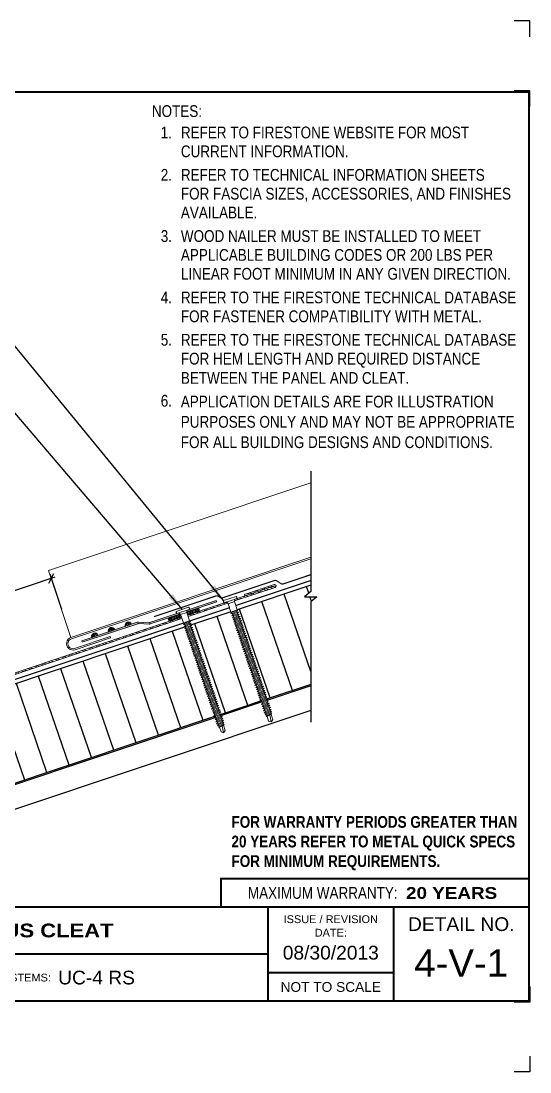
# Model space of a CAD drawing. Header units: inches. Extents: x 0 to 20, y 0 to 16.8.
# Drawn here: x 11.92 to 20.03, y 0 to 16.76 of the extents above; entities that cross this region are included whole.
import ezdxf
from ezdxf.enums import TextEntityAlignment as Align

# ---------------------------------------------------------------- set-up
doc = ezdxf.new("R2010")
doc.units = ezdxf.units.IN
doc.header["$MEASUREMENT"] = 0
doc.linetypes.add('HIDDEN', pattern=[0.375, 0.25, -0.125])
doc.layers.get('0').update_dxf_attribs({"linetype": 'CONTINUOUS'})
doc.layers.get('DEFPOINTS').update_dxf_attribs({"linetype": 'CONTINUOUS'})
doc.layers.add('FSBP-ACCESSORY-FIRESTONE', color=7, linetype='CONTINUOUS', lineweight=9)
doc.layers.add('FSBP-TRIMS', color=7, linetype='CONTINUOUS', lineweight=9)
for name, color, linetype in [('FSBP-ANNO-NOTE', 7, 'CONTINUOUS'), ('FSBP-INSULATION', 7, 'CONTINUOUS'), ('FSBP-MEMBRANE', 7, 'CONTINUOUS'), ('FSBP-SEALANTS', 1, 'CONTINUOUS'), ('FSBP-TTLB', 7, 'CONTINUOUS'), ('FSBP-TTLB-BORDER', 7, 'CONTINUOUS'), ('FSBP-TTLB-TEXT', 7, 'CONTINUOUS'), ('FSBP-WALL-CURB', 9, 'CONTINUOUS'), ('FSBP-WOOD', 7, 'CONTINUOUS')]:
    doc.layers.add(name, color=color, linetype=linetype)
doc.styles.add('ARIAL', font='arial.ttf')
doc.styles.add('ARIAL_BOLD', font='')
doc.styles.add('ARIAL_NAR', font='ARIALN.TTF')
doc.styles.add('FSBP_ARIAL_NAR', font='ARIALN.TTF')
doc.styles.add('TXT', font='simplex.shx')
doc.styles.get('ARIAL_BOLD').set_extended_font_data('Arial Black')
doc.dimstyles.new('FSBP-DIM', dxfattribs={"dimtxt": 0.1875, "dimasz": 0.125, "dimexe": 0.0625, "dimexo": 0.125, "dimgap": 0.125, "dimtad": 0, "dimdec": 0, "dimzin": 1, "dimdsep": 46, "dimlunit": 4, "dimtxsty": 'FSBP_ARIAL_NAR', "dimblk": 'OBLIQUE', "dimcen": 0.09375, "dimdle": 0.0625, "dimclrd": 256, "dimclre": 256, "dimclrt": 256, "dimadec": 0, "dimazin": 0, "dimtfac": 1, "dimtdec": 0, "dimtmove": 1, "dimatfit": 3, "dimfxl": 0, "dimtolj": 1, "dimtzin": 0, "dimlwd": -1, "dimlwe": -1, "dimarcsym": 0})
doc.dimstyles.new('STANDARD$7', dxfattribs={"dimscale": 1.5, "dimtxt": 0.2, "dimasz": 0.1, "dimexe": 0.1, "dimexo": 0.125, "dimgap": 0.09, "dimtad": 0, "dimdec": 3, "dimzin": 4, "dimdsep": 46, "dimtxsty": 'TXT', "dimcen": 0.09, "dimadec": 0, "dimazin": 0, "dimtfac": 1, "dimtdec": 3, "dimtofl": 0, "dimtmove": 2, "dimatfit": 3, "dimfxl": 0, "dimtolj": 1, "dimtzin": 4, "dimarcsym": 0})

# ---------------------------------------------------------------- blocks, each defined once
blk = doc.blocks.new('_OBLIQUE')
at = {"color": 0, "linetype": 'ByBlock'}
blk.add_line((-0.5, -0.5), (0.5, 0.5), dxfattribs=at)
blk = doc.blocks.new('*D1')
at = {"layer": 'DEFPOINTS', "color": 0, "transparency": 16777216}
for p in [(12.606, 7.256), (8.428, 6.546), (8.634, 5.929)]:
    blk.add_point(p, dxfattribs=at)
at = {"layer": 'FSBP-ANNO-NOTE', "transparency": 16777216}
for p, q in [((12.459, 7.893), (11.472, 7.563)), ((12.566, 7.375), (12.38, 7.933)), ((8.368, 6.526), (9.49, 6.901)), ((8.594, 6.048), (8.408, 6.605))]:
    blk.add_line(p, q, dxfattribs=at)
at = {"layer": 'FSBP-ANNO-NOTE', "transparency": 16777216, "xscale": 0.125, "yscale": 0.125, "zscale": 0.125}
for p, rotation in [((12.399, 7.873), 18.47631211584655), ((8.428, 6.546), 198.4763121158466)]:
    blk.add_blockref('_OBLIQUE', p, dxfattribs=dict(at, rotation=rotation))
at = {"layer": 'FSBP-ANNO-NOTE', "transparency": 16777216, "insert": (10.481, 7.232), "char_height": 0.1875, "attachment_point": 5, "rotation": 18.4763, "style": 'FSBP_ARIAL_NAR'}
blk.add_mtext('\\A1;8" (203.2 mm) MIN.', dxfattribs=at)
blk = doc.blocks.new('A$C486F1324')
at = {"layer": 'DEFPOINTS', "linetype": 'Continuous', "ltscale": 1.75}
for points in [[(20.031, 16.512), (20.031, 16.762), (19.781, 16.762)], [(20.031, 0.25), (20.031, 0), (19.781, 0)]]:
    blk.add_lwpolyline(points, dxfattribs=at)
at = {"layer": 'DEFPOINTS', "color": 1}
for points in [[(20.031, 15.396), (20.031, 15.646), (19.781, 15.646)], [(20.031, 1.365), (20.031, 1.115), (19.781, 1.115)]]:
    blk.add_lwpolyline(points, dxfattribs=at)
at = {"layer": 'FSBP-TTLB', "const_width": 0.0312}
blk.add_lwpolyline([(15.106, 2.631), (20.016, 2.631), (20.016, 3.082), (15.106, 3.082)], close=True, dxfattribs=at)
for points in [[(0.016, 2.631), (0.016, 1.131), (20.016, 1.131), (20.016, 2.631), (0.016, 2.631)], [(15.856, 2.631), (15.856, 1.131)], [(17.857, 2.631), (17.857, 1.131)], [(20.016, 2.631), (20.016, 1.131)], [(4.841, 1.881), (15.856, 1.881)], [(15.856, 1.582), (17.857, 1.582)]]:
    blk.add_lwpolyline(points, dxfattribs=at)
at = {"layer": 'FSBP-TTLB-BORDER', "const_width": 0.0312}
blk.add_lwpolyline([(20.016, 2.631), (20.016, 15.631), (0.016, 15.631), (0.016, 2.631)], dxfattribs=at)
at = {"layer": 'FSBP-TTLB-TEXT', "style": 'ARIAL_NAR'}
blk.add_text('MAXIMUM WARRANTY:', height=0.1875, dxfattribs=at).set_placement((17.921, 2.856), align=Align.MIDDLE_RIGHT)
at = {"layer": 'FSBP-TTLB-TEXT', "style": 'ARIAL'}
for s, height, p in [('ISSUE / REVISION', 0.125, (16.856, 2.437)), ('DETAIL NO.', 0.2188, (18.936, 2.358)), ('DATE:', 0.125, (16.856, 2.221)), ('NOT TO SCALE', 0.15625, (16.856, 1.356))]:
    blk.add_text(s, height=height, dxfattribs=at).set_placement(p, align=Align.MIDDLE_CENTER)
blk.add_text('ACCEPTABLE SYSTEMS:', height=0.125, dxfattribs=at).set_placement((10.308, 1.506), align=Align.MIDDLE_LEFT)
at = {"layer": 'FSBP-TTLB-TEXT'}
for tag, height, style, p in [('MAXIMUM_WARRANTY', 0.188, 'ARIAL_BOLD', (18.055, 2.855)), ('ACCPT_SYSTEMS', 0.219, 'ARIAL', (12.51, 1.506))]:
    blk.add_attdef(tag, text='', height=height, dxfattribs=dict(at, style=style)).set_placement(p, align=Align.MIDDLE_LEFT)
for tag, height, style, p in [('DETAIL_DESCP_LINE_1', 0.219, 'ARIAL_BOLD', (10.347, 2.257)), ('ISSUE_REV_DATE', 0.219, 'ARIAL', (16.856, 1.903)), ('DETAIL_NUMBER', 0.438, 'ARIAL', (18.935, 1.738))]:
    blk.add_attdef(tag, text='', height=height, dxfattribs=dict(at, style=style)).set_placement(p, align=Align.MIDDLE_CENTER)

msp = doc.modelspace()

# ---------------------------------------------------------------- hatches: boundary and pattern name
at = {"layer": 'FSBP-INSULATION'}
h = msp.add_hatch(dxfattribs=at)
h.set_pattern_fill('ANSI31', color=256, scale=3, angle=64, style=0)
h.set_pattern_definition([(109, (-19.08345, 0.40907), (-0.3545695, -0.122088), [])])
h.paths.add_polyline_path([(15.018, 5.674), (15.013, 5.69), (14.99, 5.688), (15.007, 5.707), (15.001, 5.723), (14.979, 5.722), (14.996, 5.74), (14.99, 5.757), (14.968, 5.756), (14.985, 5.774), (14.979, 5.791), (14.956, 5.789), (14.973, 5.808), (14.968, 5.824), (14.945, 5.823), (14.962, 5.841), (14.956, 5.858), (14.934, 5.857), (14.951, 5.875), (14.945, 5.892), (14.922, 5.89), (14.939, 5.909), (14.934, 5.925), (14.911, 5.924), (14.928, 5.942), (14.923, 5.959), (14.9, 5.958), (14.917, 5.976), (14.911, 5.993), (14.889, 5.991), (14.906, 6.01), (14.9, 6.026), (14.877, 6.025), (14.894, 6.043), (14.889, 6.06), (14.866, 6.059), (14.883, 6.077), (14.878, 6.094), (14.855, 6.092), (14.872, 6.111), (14.866, 6.128), (14.844, 6.126), (14.861, 6.144), (14.855, 6.161), (14.832, 6.16), (14.849, 6.178), (14.844, 6.195), (14.821, 6.193), (14.838, 6.212), (14.832, 6.229), (14.81, 6.227), (14.827, 6.245), (14.821, 6.262), (14.799, 6.261), (14.816, 6.279), (14.81, 6.296), (14.787, 6.294), (14.804, 6.313), (14.799, 6.33), (14.776, 6.328), (14.793, 6.346), (14.787, 6.363), (14.765, 6.362), (14.782, 6.38), (14.776, 6.397), (14.753, 6.395), (14.77, 6.414), (14.765, 6.431), (14.742, 6.429), (14.759, 6.447), (14.754, 6.464), (14.731, 6.463), (14.748, 6.481), (14.742, 6.498), (14.72, 6.496), (14.737, 6.515), (14.731, 6.532), (14.708, 6.53), (14.725, 6.548), (14.72, 6.565), (14.697, 6.564), (14.714, 6.582), (14.708, 6.599), (14.686, 6.597), (14.703, 6.616), (14.697, 6.633), (14.675, 6.631), (14.692, 6.65), (14.686, 6.666), (14.663, 6.665), (14.68, 6.683), (14.675, 6.7), (14.652, 6.699), (14.669, 6.717), (14.663, 6.734), (14.641, 6.732), (14.658, 6.751), (14.652, 6.767), (14.629, 6.766), (14.647, 6.784), (14.641, 6.801), (14.618, 6.8), (14.635, 6.818), (14.63, 6.835), (14.607, 6.833), (14.624, 6.852), (14.618, 6.868), (14.596, 6.867), (14.613, 6.885), (14.607, 6.902), (14.584, 6.901), (14.601, 6.919), (14.596, 6.936), (14.573, 6.934), (14.59, 6.953), (14.585, 6.969), (14.562, 6.968), (14.579, 6.986), (14.573, 7.003), (14.551, 7.002), (14.568, 7.02), (14.562, 7.037), (14.539, 7.035), (14.556, 7.054), (14.551, 7.07), (14.528, 7.069), (14.545, 7.087), (14.542, 7.097), (8.589, 5.105), (8.589, 3.523)])
h.paths.add_polyline_path([(15.837, 6.526), (15.854, 6.545), (15.849, 6.562), (15.826, 6.56), (15.843, 6.578), (15.837, 6.595), (15.815, 6.594), (15.832, 6.612), (15.826, 6.629), (15.803, 6.627), (15.82, 6.646), (15.815, 6.663), (15.792, 6.661), (15.809, 6.679), (15.803, 6.696), (15.781, 6.695), (15.798, 6.713), (15.792, 6.73), (15.77, 6.728), (15.787, 6.747), (15.781, 6.764), (15.758, 6.762), (15.775, 6.78), (15.77, 6.797), (15.747, 6.796), (15.764, 6.814), (15.758, 6.831), (15.736, 6.829), (15.753, 6.848), (15.747, 6.865), (15.724, 6.863), (15.741, 6.882), (15.736, 6.898), (15.713, 6.897), (15.73, 6.915), (15.725, 6.932), (15.702, 6.931), (15.719, 6.949), (15.713, 6.966), (15.691, 6.964), (15.708, 6.983), (15.702, 6.999), (15.679, 6.998), (15.696, 7.016), (15.691, 7.033), (15.668, 7.032), (15.685, 7.05), (15.679, 7.067), (15.657, 7.065), (15.674, 7.084), (15.668, 7.1), (15.646, 7.099), (15.663, 7.117), (15.657, 7.134), (15.634, 7.133), (15.651, 7.151), (15.646, 7.168), (15.623, 7.166), (15.64, 7.185), (15.634, 7.201), (15.612, 7.2), (15.629, 7.218), (15.623, 7.235), (15.6, 7.234), (15.618, 7.252), (15.612, 7.269), (15.589, 7.267), (15.606, 7.286), (15.601, 7.302), (15.578, 7.301), (15.595, 7.319), (15.589, 7.336), (15.567, 7.335), (15.584, 7.353), (15.578, 7.37), (15.555, 7.368), (15.572, 7.387), (15.567, 7.404), (15.544, 7.402), (15.561, 7.42), (15.538, 7.43), (14.622, 7.124), (14.639, 7.125), (14.622, 7.106), (14.628, 7.089), (14.65, 7.091), (14.633, 7.073), (14.639, 7.056), (14.662, 7.057), (14.645, 7.039), (14.65, 7.022), (14.673, 7.024), (14.656, 7.005), (14.662, 6.988), (14.684, 6.99), (14.667, 6.972), (14.673, 6.955), (14.696, 6.956), (14.679, 6.938), (14.684, 6.921), (14.707, 6.923), (14.69, 6.904), (14.695, 6.887), (14.718, 6.889), (14.701, 6.871), (14.707, 6.854), (14.729, 6.855), (14.712, 6.837), (14.718, 6.82), (14.741, 6.822), (14.724, 6.803), (14.729, 6.786), (14.752, 6.788), (14.735, 6.77), (14.74, 6.753), (14.763, 6.754), (14.746, 6.736), (14.752, 6.719), (14.774, 6.721), (14.757, 6.702), (14.763, 6.685), (14.786, 6.687), (14.769, 6.668), (14.774, 6.652), (14.797, 6.653), (14.78, 6.635), (14.786, 6.618), (14.808, 6.62), (14.791, 6.601), (14.797, 6.584), (14.819, 6.586), (14.802, 6.567), (14.808, 6.551), (14.831, 6.552), (14.814, 6.534), (14.819, 6.517), (14.842, 6.518), (14.825, 6.5), (14.831, 6.483), (14.853, 6.485), (14.836, 6.466), (14.842, 6.45), (14.865, 6.451), (14.848, 6.433), (14.853, 6.416), (14.876, 6.417), (14.859, 6.399), (14.864, 6.382), (14.887, 6.384), (14.87, 6.365), (14.876, 6.349), (14.898, 6.35), (14.881, 6.332), (14.887, 6.315), (14.91, 6.316), (14.893, 6.298), (14.898, 6.281), (14.921, 6.283), (14.904, 6.264), (14.91, 6.248), (14.932, 6.249), (14.915, 6.231), (14.921, 6.214), (14.943, 6.215), (14.926, 6.197), (14.932, 6.18), (14.955, 6.182), (14.938, 6.163), (14.943, 6.146), (14.966, 6.148), (14.949, 6.13), (14.955, 6.113), (14.977, 6.114), (14.96, 6.096), (14.966, 6.079), (14.989, 6.081), (14.971, 6.062), (14.977, 6.045), (15, 6.047), (14.983, 6.029), (14.988, 6.012), (15.011, 6.013), (14.994, 5.995), (15, 5.978), (15.022, 5.98), (15.005, 5.961), (15.011, 5.944), (15.034, 5.946), (15.017, 5.928), (15.022, 5.911), (15.045, 5.912), (15.028, 5.894), (15.033, 5.877), (15.056, 5.879), (15.039, 5.86), (15.045, 5.843), (15.067, 5.845), (15.05, 5.827), (15.056, 5.81), (15.079, 5.811), (15.062, 5.793), (15.067, 5.776), (15.09, 5.778), (15.073, 5.759), (15.079, 5.742), (15.101, 5.744), (15.084, 5.726), (15.09, 5.709), (15.112, 5.71), (15.107, 5.704), (16.032, 6.014), (16.029, 6.023), (16.006, 6.021), (16.023, 6.04), (16.018, 6.056), (15.995, 6.055), (16.012, 6.073), (16.006, 6.09), (15.984, 6.089), (16.001, 6.107), (15.995, 6.124), (15.972, 6.122), (15.989, 6.141), (15.984, 6.157), (15.961, 6.156), (15.978, 6.174), (15.972, 6.191), (15.95, 6.19), (15.967, 6.208), (15.961, 6.225), (15.939, 6.223), (15.956, 6.242), (15.95, 6.258), (15.927, 6.257), (15.944, 6.275), (15.939, 6.292), (15.916, 6.291), (15.933, 6.309), (15.927, 6.326), (15.905, 6.324), (15.922, 6.343), (15.916, 6.36), (15.893, 6.358), (15.91, 6.376), (15.905, 6.393), (15.882, 6.392), (15.899, 6.41), (15.894, 6.427), (15.871, 6.425), (15.888, 6.444), (15.882, 6.461), (15.86, 6.459), (15.877, 6.477), (15.871, 6.494), (15.848, 6.493), (15.865, 6.511), (15.86, 6.528)])
h.paths.add_polyline_path([(16.536, 7.5), (16.633, 7.58), (16.438, 7.58), (16.536, 7.661), (16.536, 7.764), (15.643, 7.465), (15.646, 7.457), (15.655, 7.458), (15.638, 7.439), (15.644, 7.423), (15.667, 7.424), (15.65, 7.406), (15.655, 7.389), (15.678, 7.39), (15.661, 7.372), (15.666, 7.355), (15.689, 7.357), (15.672, 7.338), (15.678, 7.321), (15.7, 7.323), (15.683, 7.305), (15.689, 7.288), (15.712, 7.289), (15.695, 7.271), (15.7, 7.254), (15.723, 7.256), (15.706, 7.237), (15.711, 7.22), (15.734, 7.222), (15.717, 7.204), (15.723, 7.187), (15.745, 7.188), (15.728, 7.17), (15.734, 7.153), (15.757, 7.155), (15.74, 7.136), (15.745, 7.119), (15.768, 7.121), (15.751, 7.103), (15.757, 7.086), (15.779, 7.087), (15.762, 7.069), (15.768, 7.052), (15.79, 7.054), (15.773, 7.035), (15.779, 7.018), (15.802, 7.02), (15.785, 7.002), (15.79, 6.985), (15.813, 6.986), (15.796, 6.968), (15.802, 6.951), (15.824, 6.953), (15.807, 6.934), (15.813, 6.917), (15.836, 6.919), (15.819, 6.901), (15.824, 6.884), (15.847, 6.885), (15.83, 6.867), (15.835, 6.85), (15.858, 6.852), (15.841, 6.833), (15.847, 6.816), (15.869, 6.818), (15.852, 6.799), (15.858, 6.783), (15.881, 6.784), (15.864, 6.766), (15.869, 6.749), (15.892, 6.75), (15.875, 6.732), (15.881, 6.715), (15.903, 6.717), (15.886, 6.698), (15.892, 6.682), (15.914, 6.683), (15.897, 6.665), (15.903, 6.648), (15.926, 6.649), (15.909, 6.631), (15.914, 6.614), (15.937, 6.616), (15.92, 6.597), (15.926, 6.581), (15.948, 6.582), (15.931, 6.564), (15.937, 6.547), (15.96, 6.548), (15.942, 6.53), (15.948, 6.513), (15.971, 6.515), (15.954, 6.496), (15.959, 6.48), (15.982, 6.481), (15.965, 6.463), (15.971, 6.446), (15.993, 6.447), (15.976, 6.429), (15.982, 6.412), (16.005, 6.414), (15.988, 6.395), (15.993, 6.378), (16.016, 6.38), (15.999, 6.362), (16.004, 6.345), (16.027, 6.346), (16.01, 6.328), (16.016, 6.311), (16.038, 6.313), (16.021, 6.294), (16.027, 6.277), (16.05, 6.279), (16.033, 6.261), (16.038, 6.244), (16.061, 6.245), (16.044, 6.227), (16.05, 6.21), (16.072, 6.212), (16.055, 6.193), (16.061, 6.176), (16.083, 6.178), (16.066, 6.16), (16.072, 6.143), (16.095, 6.144), (16.078, 6.126), (16.083, 6.109), (16.106, 6.111), (16.089, 6.092), (16.095, 6.075), (16.117, 6.077), (16.1, 6.059), (16.106, 6.042), (16.119, 6.043), (16.536, 6.182)])
h.paths.add_polyline_path([(9.786, 4.893), (11.655, 5.536), (11.815, 5.071), (9.946, 4.428)], flags=24)
at = {"layer": 'FSBP-SEALANTS'}
h = msp.add_hatch(dxfattribs=at)
h.set_pattern_fill('ANSI31', color=256, scale=0.1875, angle=15, style=0)
h.set_pattern_definition([(78.5, (13.555302, 7.006522), (-0.022967, 0.0046727), [])])
h.paths.add_polyline_path([(14.462, 7.295), (14.454, 7.302), (14.287, 7.246, 1), (14.303, 7.196), (14.476, 7.253)])
h.paths.add_polyline_path([(14.726, 7.393), (14.563, 7.339), (14.562, 7.328), (14.576, 7.287), (14.743, 7.343, 1)])
h = msp.add_hatch(dxfattribs=at)
h.set_pattern_fill('ANSI31', color=256, scale=0.1875, angle=15, style=0)
h.set_pattern_definition([(60, (7.595272, -108.07532), (-0.0202974704, 0.01171875), [])])
h.paths.add_polyline_path([(13.312, 7.016), (13.412, 7.049, 0.991203)])
h = msp.add_hatch(dxfattribs=at)
h.set_pattern_fill('ANSI31', color=256, scale=0.1875, angle=15, style=0)
h.set_pattern_definition([(60, (7.861927, -107.986098), (-0.0202974704, 0.01171875), [])])
h.paths.add_polyline_path([(13.578, 7.105), (13.678, 7.139, 0.991203)])
h = msp.add_hatch(dxfattribs=at)
h.set_pattern_fill('ANSI31', color=256, scale=0.1875, angle=15, style=0)
h.set_pattern_definition([(60, (7.328029, -108.16279), (-0.0202974704, 0.01171875), [])])
h.paths.add_polyline_path([(13.044, 6.928), (13.144, 6.962, 0.991203)])
at = {"layer": 'FSBP-TRIMS'}
h = msp.add_hatch(dxfattribs=at)
h.set_pattern_fill('STEEL', color=256, scale=0.5, angle=300, style=0)
h.set_pattern_definition([(345, (-1.492145, -0.49006), (0.0161762, 0.06037036), []), (345, (-1.46508, -0.474434), (0.0161762, 0.06037036), [])])
h.paths.add_polyline_path([(14.483, 7.232), (14.476, 7.253), (14.303, 7.196, -0.069674), (14.296, 7.194), (8.882, 5.383, -0.414505), (8.852, 5.398), (8.634, 6.052, 0.322784), (8.589, 6.084), (8.589, 6.061, -0.322784), (8.612, 6.045), (8.83, 5.39, 0.414505), (8.889, 5.361)])
h.paths.add_polyline_path([(15.213, 7.476), (15.194, 7.495), (14.749, 7.346, -0.069674), (14.743, 7.343), (14.576, 7.287), (14.583, 7.266)])
h.paths.add_polyline_path([(15.968, 7.729, 1), (15.953, 7.774), (15.481, 7.615), (15.488, 7.593), (15.326, 7.539), (15.322, 7.513)])
h = msp.add_hatch(color=256, dxfattribs=at)
h.paths.add_polyline_path([(14.567, 7.367), (14.564, 7.341), (15.038, 7.5), (15.031, 7.522)])
edge = h.paths.add_edge_path()
edge.add_line((14.453, 7.304), (14.434, 7.322))
edge.add_line((14.434, 7.322), (13.97, 7.167))
edge.add_arc((13.963, 7.189), 0.0234, 267.2728, 288.5, ccw=False)
edge.add_line((13.962, 7.166), (13.789, 7.174))
edge.add_arc((13.787, 7.127), 0.0469, 87.2728, 108.5)
edge.add_line((13.772, 7.172), (12.888, 6.876))
edge.add_line((12.888, 6.876), (12.895, 6.854))
edge.add_line((12.895, 6.854), (13.779, 7.15))
edge.add_arc((13.787, 7.127), 0.0234, 87.2728, 108.5, ccw=False)
edge.add_line((13.788, 7.151), (13.961, 7.143))
edge.add_arc((13.963, 7.189), 0.0469, 267.2728, 288.5)
edge.add_line((13.978, 7.145), (14.453, 7.304))

# ---------------------------------------------------------------- linework, layer by layer
at = {"layer": 'FSBP-ACCESSORY-FIRESTONE'}
for p, q in [((15.031, 7.522), (15.038, 7.5)), ((15.193, 7.497), (15.221, 7.469)), ((15.195, 7.494), (15.213, 7.476)), ((15.221, 7.469), (15.321, 7.502)), ((15.221, 7.469), (15.265, 7.335)), ((15.234, 7.428), (15.241, 7.406)), ((15.321, 7.502), (15.326, 7.541)), ((15.321, 7.502), (15.365, 7.369)), ((15.326, 7.538), (15.322, 7.513)), ((14.434, 7.322), (14.462, 7.295)), ((14.436, 7.32), (14.454, 7.302)), ((14.462, 7.295), (14.562, 7.328)), ((14.462, 7.295), (14.506, 7.161)), ((14.476, 7.253), (14.483, 7.232)), ((14.562, 7.328), (14.567, 7.367)), ((14.562, 7.328), (14.606, 7.195)), ((14.567, 7.364), (14.563, 7.339)), ((15.265, 7.335), (15.281, 7.329)), ((15.287, 7.312), (15.293, 7.295)), ((15.298, 7.278), (15.304, 7.262)), ((15.309, 7.245), (15.315, 7.228)), ((15.321, 7.211), (15.326, 7.194)), ((15.358, 7.348), (15.364, 7.331)), ((15.37, 7.314), (15.375, 7.297)), ((15.381, 7.281), (15.387, 7.264)), ((15.392, 7.247), (15.398, 7.23)), ((15.403, 7.213), (15.409, 7.196)), ((13.772, 7.172), (12.888, 6.876)), ((13.779, 7.15), (12.895, 6.854)), ((14.506, 7.161), (14.523, 7.155)), ((14.528, 7.138), (14.534, 7.121)), ((14.539, 7.104), (14.545, 7.087)), ((14.551, 7.07), (14.556, 7.054)), ((14.6, 7.174), (14.605, 7.157)), ((14.611, 7.14), (14.617, 7.123)), ((14.622, 7.106), (14.628, 7.089)), ((14.633, 7.073), (14.639, 7.056)), ((15.332, 7.177), (15.338, 7.161)), ((15.343, 7.144), (15.349, 7.127)), ((15.355, 7.11), (15.36, 7.093)), ((15.366, 7.076), (15.371, 7.059)), ((15.377, 7.043), (15.383, 7.026)), ((15.415, 7.18), (15.42, 7.163)), ((15.426, 7.146), (15.432, 7.129)), ((15.437, 7.112), (15.443, 7.095)), ((15.448, 7.078), (15.454, 7.062)), ((15.46, 7.045), (15.465, 7.028)), ((14.562, 7.037), (14.568, 7.02)), ((14.573, 7.003), (14.579, 6.986)), ((14.585, 6.969), (14.59, 6.953)), ((14.596, 6.936), (14.601, 6.919)), ((14.607, 6.902), (14.613, 6.885)), ((14.645, 7.039), (14.65, 7.022)), ((14.656, 7.005), (14.662, 6.988)), ((14.667, 6.972), (14.673, 6.955)), ((14.679, 6.938), (14.684, 6.921)), ((14.69, 6.904), (14.695, 6.887)), ((15.388, 7.009), (15.394, 6.992)), ((15.4, 6.975), (15.405, 6.958)), ((15.411, 6.942), (15.417, 6.925)), ((15.422, 6.908), (15.428, 6.891)), ((15.433, 6.874), (15.439, 6.857)), ((15.471, 7.011), (15.477, 6.994)), ((15.482, 6.977), (15.488, 6.961)), ((15.494, 6.944), (15.499, 6.927)), ((15.505, 6.91), (15.51, 6.893)), ((15.516, 6.876), (15.522, 6.86)), ((14.618, 6.868), (14.624, 6.852)), ((14.63, 6.835), (14.635, 6.818)), ((14.641, 6.801), (14.647, 6.784)), ((14.652, 6.767), (14.658, 6.751)), ((14.663, 6.734), (14.669, 6.717)), ((14.701, 6.871), (14.707, 6.854)), ((14.712, 6.837), (14.718, 6.82)), ((14.724, 6.803), (14.729, 6.786)), ((14.735, 6.77), (14.74, 6.753)), ((14.746, 6.736), (14.752, 6.719)), ((15.445, 6.841), (15.45, 6.824)), ((15.456, 6.807), (15.462, 6.79)), ((15.467, 6.773), (15.473, 6.756)), ((15.478, 6.74), (15.484, 6.723)), ((15.49, 6.706), (15.495, 6.689)), ((15.527, 6.843), (15.533, 6.826)), ((15.539, 6.809), (15.544, 6.792)), ((15.55, 6.775), (15.556, 6.759)), ((15.561, 6.742), (15.567, 6.725)), ((15.572, 6.708), (15.578, 6.691)), ((14.675, 6.7), (14.68, 6.683)), ((14.686, 6.666), (14.692, 6.65)), ((14.697, 6.633), (14.703, 6.616)), ((14.708, 6.599), (14.714, 6.582)), ((14.72, 6.565), (14.725, 6.548)), ((14.757, 6.702), (14.763, 6.685)), ((14.769, 6.668), (14.774, 6.652)), ((14.78, 6.635), (14.786, 6.618)), ((14.791, 6.601), (14.797, 6.584)), ((14.802, 6.567), (14.808, 6.551)), ((15.501, 6.672), (15.507, 6.655)), ((15.512, 6.639), (15.518, 6.622)), ((15.524, 6.605), (15.529, 6.588)), ((15.535, 6.571), (15.54, 6.554)), ((15.546, 6.537), (15.552, 6.521)), ((15.584, 6.674), (15.589, 6.657)), ((15.595, 6.641), (15.601, 6.624)), ((15.606, 6.607), (15.612, 6.59)), ((15.618, 6.573), (15.623, 6.556)), ((15.629, 6.54), (15.634, 6.523)), ((14.731, 6.532), (14.737, 6.515)), ((14.742, 6.498), (14.748, 6.481)), ((14.754, 6.464), (14.759, 6.447)), ((14.765, 6.431), (14.77, 6.414)), ((14.776, 6.397), (14.782, 6.38)), ((14.814, 6.534), (14.819, 6.517)), ((14.825, 6.5), (14.831, 6.483)), ((14.836, 6.466), (14.842, 6.45)), ((14.848, 6.433), (14.853, 6.416)), ((14.859, 6.399), (14.864, 6.382)), ((15.557, 6.504), (15.563, 6.487)), ((15.569, 6.47), (15.574, 6.453)), ((15.58, 6.436), (15.586, 6.42)), ((15.591, 6.403), (15.597, 6.386)), ((15.64, 6.506), (15.646, 6.489)), ((15.651, 6.472), (15.657, 6.455)), ((15.663, 6.439), (15.668, 6.422)), ((15.674, 6.405), (15.679, 6.388)), ((15.685, 6.371), (15.691, 6.354)), ((14.787, 6.363), (14.793, 6.346)), ((14.799, 6.33), (14.804, 6.313)), ((14.81, 6.296), (14.816, 6.279)), ((14.821, 6.262), (14.827, 6.245)), ((14.832, 6.229), (14.838, 6.212)), ((14.87, 6.365), (14.876, 6.349)), ((14.881, 6.332), (14.887, 6.315)), ((14.893, 6.298), (14.898, 6.281)), ((14.904, 6.264), (14.91, 6.248)), ((14.915, 6.231), (14.921, 6.214)), ((15.602, 6.369), (15.608, 6.352)), ((15.614, 6.335), (15.619, 6.319)), ((15.625, 6.302), (15.631, 6.285)), ((15.636, 6.268), (15.642, 6.251)), ((15.648, 6.234), (15.653, 6.218)), ((15.696, 6.338), (15.702, 6.321)), ((15.708, 6.304), (15.713, 6.287)), ((15.719, 6.27), (15.725, 6.253)), ((15.73, 6.237), (15.736, 6.22)), ((15.741, 6.203), (15.747, 6.186)), ((14.844, 6.195), (14.849, 6.178)), ((14.855, 6.161), (14.861, 6.144)), ((14.866, 6.128), (14.872, 6.111)), ((14.878, 6.094), (14.883, 6.077)), ((14.889, 6.06), (14.894, 6.043)), ((14.926, 6.197), (14.932, 6.18)), ((14.938, 6.163), (14.943, 6.146)), ((14.949, 6.13), (14.955, 6.113)), ((14.96, 6.096), (14.966, 6.079)), ((14.971, 6.062), (14.977, 6.045)), ((15.659, 6.201), (15.664, 6.184)), ((15.67, 6.167), (15.676, 6.15)), ((15.681, 6.133), (15.687, 6.117)), ((15.693, 6.1), (15.698, 6.083)), ((15.704, 6.066), (15.709, 6.049)), ((15.753, 6.169), (15.758, 6.152)), ((15.764, 6.135), (15.77, 6.119)), ((15.775, 6.102), (15.781, 6.085)), ((15.787, 6.068), (15.792, 6.051)), ((15.798, 6.034), (15.803, 6.018)), ((14.9, 6.026), (14.906, 6.01)), ((14.911, 5.993), (14.917, 5.976)), ((14.923, 5.959), (14.928, 5.942)), ((14.934, 5.925), (14.939, 5.909)), ((14.945, 5.892), (14.951, 5.875)), ((14.983, 6.029), (14.988, 6.012)), ((14.994, 5.995), (15, 5.978)), ((15.005, 5.961), (15.011, 5.944)), ((15.017, 5.928), (15.022, 5.911)), ((15.028, 5.894), (15.033, 5.877)), ((15.715, 6.032), (15.721, 6.015)), ((15.726, 5.999), (15.732, 5.982)), ((15.738, 5.965), (15.743, 5.948)), ((15.749, 5.931), (15.755, 5.914)), ((15.76, 5.898), (15.766, 5.881)), ((15.809, 6.001), (15.815, 5.984)), ((15.82, 5.967), (15.826, 5.95)), ((15.832, 5.933), (15.837, 5.917)), ((15.843, 5.9), (15.849, 5.883)), ((14.956, 5.858), (14.962, 5.841)), ((14.968, 5.824), (14.973, 5.808)), ((14.979, 5.791), (14.985, 5.774)), ((14.99, 5.757), (14.996, 5.74)), ((15.001, 5.723), (15.007, 5.707)), ((15.039, 5.86), (15.045, 5.843)), ((15.05, 5.827), (15.056, 5.81)), ((15.062, 5.793), (15.067, 5.776)), ((15.073, 5.759), (15.079, 5.742)), ((15.084, 5.726), (15.09, 5.709)), ((15.771, 5.864), (15.777, 5.847)), ((15.783, 5.83), (15.788, 5.813)), ((15.794, 5.797), (15.8, 5.78)), ((15.805, 5.763), (15.811, 5.746)), ((15.817, 5.729), (15.822, 5.712)), ((15.854, 5.866), (15.86, 5.849)), ((15.865, 5.832), (15.871, 5.816)), ((15.877, 5.799), (15.882, 5.782)), ((15.888, 5.765), (15.894, 5.748)), ((15.899, 5.731), (15.905, 5.715)), ((15.932, 5.619), (15.904, 5.704)), ((15.013, 5.69), (15.018, 5.673)), ((15.024, 5.656), (15.03, 5.639)), ((15.035, 5.622), (15.041, 5.605)), ((15.047, 5.589), (15.052, 5.572)), ((15.058, 5.555), (15.063, 5.538)), ((15.095, 5.692), (15.101, 5.675)), ((15.107, 5.658), (15.112, 5.641)), ((15.118, 5.624), (15.124, 5.608)), ((15.129, 5.591), (15.135, 5.574)), ((15.141, 5.557), (15.146, 5.54)), ((15.828, 5.696), (15.833, 5.679)), ((15.865, 5.597), (15.84, 5.672)), ((15.907, 5.583), (15.865, 5.597)), ((15.907, 5.583), (15.884, 5.694)), ((15.932, 5.619), (15.907, 5.583)), ((15.069, 5.521), (15.075, 5.504)), ((15.107, 5.423), (15.082, 5.498)), ((15.148, 5.409), (15.107, 5.423)), ((15.148, 5.409), (15.126, 5.52)), ((15.173, 5.445), (15.145, 5.53)), ((15.173, 5.445), (15.148, 5.409))]:
    msp.add_line(p, q, dxfattribs=at)
msp.add_lwpolyline([(15.326, 7.541), (15.359, 7.552, 0.375321), (15.348, 7.586), (15.348, 7.586), (15.148, 7.519), (15.148, 7.519, 0.375321), (15.159, 7.485), (15.193, 7.497)], format="xyb", dxfattribs=at)
msp.add_lwpolyline([(14.601, 7.378, 0.375321), (14.59, 7.411), (14.59, 7.411), (14.39, 7.345), (14.39, 7.345, 0.375321), (14.401, 7.311)], format="xyb", close=True, dxfattribs=at)
for points in [[(15.264, 7.311), (15.281, 7.329), (15.353, 7.365), (15.375, 7.366), (15.358, 7.348), (15.287, 7.312)], [(15.276, 7.277), (15.293, 7.295), (15.364, 7.331), (15.387, 7.333), (15.37, 7.314), (15.298, 7.278)], [(15.287, 7.243), (15.304, 7.262), (15.375, 7.297), (15.398, 7.299), (15.381, 7.281), (15.309, 7.245)], [(15.298, 7.21), (15.315, 7.228), (15.387, 7.264), (15.409, 7.265), (15.392, 7.247), (15.321, 7.211)], [(15.309, 7.176), (15.326, 7.194), (15.398, 7.23), (15.42, 7.232), (15.403, 7.213), (15.332, 7.177)], [(14.506, 7.136), (14.523, 7.155), (14.594, 7.19), (14.617, 7.192), (14.6, 7.174), (14.528, 7.138)], [(14.517, 7.103), (14.534, 7.121), (14.605, 7.157), (14.628, 7.158), (14.611, 7.14), (14.539, 7.104)], [(14.528, 7.069), (14.545, 7.087), (14.617, 7.123), (14.639, 7.125), (14.622, 7.106), (14.551, 7.07)], [(14.539, 7.035), (14.556, 7.054), (14.628, 7.089), (14.65, 7.091), (14.633, 7.073), (14.562, 7.037)], [(14.551, 7.002), (14.568, 7.02), (14.639, 7.056), (14.662, 7.057), (14.645, 7.039), (14.573, 7.003)], [(15.321, 7.142), (15.338, 7.161), (15.409, 7.196), (15.432, 7.198), (15.415, 7.18), (15.343, 7.144)], [(15.332, 7.108), (15.349, 7.127), (15.42, 7.163), (15.443, 7.164), (15.426, 7.146), (15.355, 7.11)], [(15.343, 7.075), (15.36, 7.093), (15.432, 7.129), (15.454, 7.131), (15.437, 7.112), (15.366, 7.076)], [(15.354, 7.041), (15.371, 7.059), (15.443, 7.095), (15.466, 7.097), (15.448, 7.078), (15.377, 7.043)], [(15.366, 7.007), (15.383, 7.026), (15.454, 7.062), (15.477, 7.063), (15.46, 7.045), (15.388, 7.009)], [(14.562, 6.968), (14.579, 6.986), (14.65, 7.022), (14.673, 7.024), (14.656, 7.005), (14.585, 6.969)], [(14.573, 6.934), (14.59, 6.953), (14.662, 6.988), (14.684, 6.99), (14.667, 6.972), (14.596, 6.936)], [(14.584, 6.901), (14.601, 6.919), (14.673, 6.955), (14.696, 6.956), (14.679, 6.938), (14.607, 6.902)], [(14.596, 6.867), (14.613, 6.885), (14.684, 6.921), (14.707, 6.923), (14.69, 6.904), (14.618, 6.868)], [(14.607, 6.833), (14.624, 6.852), (14.695, 6.887), (14.718, 6.889), (14.701, 6.871), (14.63, 6.835)], [(15.377, 6.974), (15.394, 6.992), (15.465, 7.028), (15.488, 7.029), (15.471, 7.011), (15.4, 6.975)], [(15.388, 6.94), (15.405, 6.958), (15.477, 6.994), (15.499, 6.996), (15.482, 6.977), (15.411, 6.942)], [(15.399, 6.906), (15.417, 6.925), (15.488, 6.961), (15.511, 6.962), (15.494, 6.944), (15.422, 6.908)], [(15.411, 6.873), (15.428, 6.891), (15.499, 6.927), (15.522, 6.928), (15.505, 6.91), (15.433, 6.874)], [(15.422, 6.839), (15.439, 6.857), (15.51, 6.893), (15.533, 6.895), (15.516, 6.876), (15.445, 6.841)], [(14.618, 6.8), (14.635, 6.818), (14.707, 6.854), (14.729, 6.855), (14.712, 6.837), (14.641, 6.801)], [(14.629, 6.766), (14.647, 6.784), (14.718, 6.82), (14.741, 6.822), (14.724, 6.803), (14.652, 6.767)], [(14.641, 6.732), (14.658, 6.751), (14.729, 6.786), (14.752, 6.788), (14.735, 6.77), (14.663, 6.734)], [(14.652, 6.699), (14.669, 6.717), (14.74, 6.753), (14.763, 6.754), (14.746, 6.736), (14.675, 6.7)], [(14.663, 6.665), (14.68, 6.683), (14.752, 6.719), (14.774, 6.721), (14.757, 6.702), (14.686, 6.666)], [(15.433, 6.805), (15.45, 6.824), (15.522, 6.86), (15.544, 6.861), (15.527, 6.843), (15.456, 6.807)], [(15.445, 6.772), (15.462, 6.79), (15.533, 6.826), (15.556, 6.827), (15.539, 6.809), (15.467, 6.773)], [(15.456, 6.738), (15.473, 6.756), (15.544, 6.792), (15.567, 6.794), (15.55, 6.775), (15.478, 6.74)], [(15.467, 6.704), (15.484, 6.723), (15.556, 6.759), (15.578, 6.76), (15.561, 6.742), (15.49, 6.706)], [(15.478, 6.671), (15.495, 6.689), (15.567, 6.725), (15.589, 6.726), (15.572, 6.708), (15.501, 6.672)], [(14.675, 6.631), (14.692, 6.65), (14.763, 6.685), (14.786, 6.687), (14.769, 6.668), (14.697, 6.633)], [(14.686, 6.597), (14.703, 6.616), (14.774, 6.652), (14.797, 6.653), (14.78, 6.635), (14.708, 6.599)], [(14.697, 6.564), (14.714, 6.582), (14.786, 6.618), (14.808, 6.62), (14.791, 6.601), (14.72, 6.565)], [(14.708, 6.53), (14.725, 6.548), (14.797, 6.584), (14.819, 6.586), (14.802, 6.567), (14.731, 6.532)], [(14.72, 6.496), (14.737, 6.515), (14.808, 6.551), (14.831, 6.552), (14.814, 6.534), (14.742, 6.498)], [(15.49, 6.637), (15.507, 6.655), (15.578, 6.691), (15.601, 6.693), (15.584, 6.674), (15.512, 6.639)], [(15.501, 6.603), (15.518, 6.622), (15.589, 6.657), (15.612, 6.659), (15.595, 6.641), (15.524, 6.605)], [(15.512, 6.57), (15.529, 6.588), (15.601, 6.624), (15.623, 6.625), (15.606, 6.607), (15.535, 6.571)], [(15.523, 6.536), (15.54, 6.554), (15.612, 6.59), (15.635, 6.592), (15.618, 6.573), (15.546, 6.537)], [(15.535, 6.502), (15.552, 6.521), (15.623, 6.556), (15.646, 6.558), (15.629, 6.54), (15.557, 6.504)], [(14.731, 6.463), (14.748, 6.481), (14.819, 6.517), (14.842, 6.518), (14.825, 6.5), (14.754, 6.464)], [(14.742, 6.429), (14.759, 6.447), (14.831, 6.483), (14.853, 6.485), (14.836, 6.466), (14.765, 6.431)], [(14.753, 6.395), (14.77, 6.414), (14.842, 6.45), (14.865, 6.451), (14.848, 6.433), (14.776, 6.397)], [(14.765, 6.362), (14.782, 6.38), (14.853, 6.416), (14.876, 6.417), (14.859, 6.399), (14.787, 6.363)], [(14.776, 6.328), (14.793, 6.346), (14.864, 6.382), (14.887, 6.384), (14.87, 6.365), (14.799, 6.33)], [(15.546, 6.469), (15.563, 6.487), (15.634, 6.523), (15.657, 6.524), (15.64, 6.506), (15.569, 6.47)], [(15.557, 6.435), (15.574, 6.453), (15.646, 6.489), (15.668, 6.491), (15.651, 6.472), (15.58, 6.436)], [(15.569, 6.401), (15.586, 6.42), (15.657, 6.455), (15.68, 6.457), (15.663, 6.439), (15.591, 6.403)], [(15.58, 6.368), (15.597, 6.386), (15.668, 6.422), (15.691, 6.423), (15.674, 6.405), (15.602, 6.369)], [(15.591, 6.334), (15.608, 6.352), (15.679, 6.388), (15.702, 6.39), (15.685, 6.371), (15.614, 6.335)], [(14.787, 6.294), (14.804, 6.313), (14.876, 6.349), (14.898, 6.35), (14.881, 6.332), (14.81, 6.296)], [(14.799, 6.261), (14.816, 6.279), (14.887, 6.315), (14.91, 6.316), (14.893, 6.298), (14.821, 6.262)], [(14.81, 6.227), (14.827, 6.245), (14.898, 6.281), (14.921, 6.283), (14.904, 6.264), (14.832, 6.229)], [(14.821, 6.193), (14.838, 6.212), (14.91, 6.248), (14.932, 6.249), (14.915, 6.231), (14.844, 6.195)], [(14.832, 6.16), (14.849, 6.178), (14.921, 6.214), (14.943, 6.215), (14.926, 6.197), (14.855, 6.161)], [(15.602, 6.3), (15.619, 6.319), (15.691, 6.354), (15.713, 6.356), (15.696, 6.338), (15.625, 6.302)], [(15.614, 6.267), (15.631, 6.285), (15.702, 6.321), (15.725, 6.322), (15.708, 6.304), (15.636, 6.268)], [(15.625, 6.233), (15.642, 6.251), (15.713, 6.287), (15.736, 6.289), (15.719, 6.27), (15.648, 6.234)], [(15.636, 6.199), (15.653, 6.218), (15.725, 6.253), (15.747, 6.255), (15.73, 6.237), (15.659, 6.201)], [(15.647, 6.165), (15.664, 6.184), (15.736, 6.22), (15.759, 6.221), (15.741, 6.203), (15.67, 6.167)], [(14.844, 6.126), (14.861, 6.144), (14.932, 6.18), (14.955, 6.182), (14.938, 6.163), (14.866, 6.128)], [(14.855, 6.092), (14.872, 6.111), (14.943, 6.146), (14.966, 6.148), (14.949, 6.13), (14.878, 6.094)], [(14.866, 6.059), (14.883, 6.077), (14.955, 6.113), (14.977, 6.114), (14.96, 6.096), (14.889, 6.06)], [(14.877, 6.025), (14.894, 6.043), (14.966, 6.079), (14.989, 6.081), (14.971, 6.062), (14.9, 6.026)], [(14.889, 5.991), (14.906, 6.01), (14.977, 6.045), (15, 6.047), (14.983, 6.029), (14.911, 5.993)], [(15.659, 6.132), (15.676, 6.15), (15.747, 6.186), (15.77, 6.188), (15.753, 6.169), (15.681, 6.133)], [(15.67, 6.098), (15.687, 6.117), (15.758, 6.152), (15.781, 6.154), (15.764, 6.135), (15.693, 6.1)], [(15.681, 6.064), (15.698, 6.083), (15.77, 6.119), (15.792, 6.12), (15.775, 6.102), (15.704, 6.066)], [(15.692, 6.031), (15.709, 6.049), (15.781, 6.085), (15.804, 6.086), (15.787, 6.068), (15.715, 6.032)], [(15.704, 5.997), (15.721, 6.015), (15.792, 6.051), (15.815, 6.053), (15.798, 6.034), (15.726, 5.999)], [(14.9, 5.958), (14.917, 5.976), (14.988, 6.012), (15.011, 6.013), (14.994, 5.995), (14.923, 5.959)], [(14.911, 5.924), (14.928, 5.942), (15, 5.978), (15.022, 5.98), (15.005, 5.961), (14.934, 5.925)], [(14.922, 5.89), (14.939, 5.909), (15.011, 5.944), (15.034, 5.946), (15.017, 5.928), (14.945, 5.892)], [(14.934, 5.857), (14.951, 5.875), (15.022, 5.911), (15.045, 5.912), (15.028, 5.894), (14.956, 5.858)], [(14.945, 5.823), (14.962, 5.841), (15.033, 5.877), (15.056, 5.879), (15.039, 5.86), (14.968, 5.824)], [(15.715, 5.963), (15.732, 5.982), (15.803, 6.018), (15.826, 6.019), (15.809, 6.001), (15.738, 5.965)], [(15.726, 5.93), (15.743, 5.948), (15.815, 5.984), (15.837, 5.985), (15.82, 5.967), (15.749, 5.931)], [(15.738, 5.896), (15.755, 5.914), (15.826, 5.95), (15.849, 5.952), (15.832, 5.933), (15.76, 5.898)], [(15.749, 5.862), (15.766, 5.881), (15.837, 5.917), (15.86, 5.918), (15.843, 5.9), (15.771, 5.864)], [(15.76, 5.829), (15.777, 5.847), (15.849, 5.883), (15.871, 5.884), (15.854, 5.866), (15.783, 5.83)], [(14.956, 5.789), (14.973, 5.808), (15.045, 5.843), (15.067, 5.845), (15.05, 5.827), (14.979, 5.791)], [(14.968, 5.756), (14.985, 5.774), (15.056, 5.81), (15.079, 5.811), (15.062, 5.793), (14.99, 5.757)], [(14.979, 5.722), (14.996, 5.74), (15.067, 5.776), (15.09, 5.778), (15.073, 5.759), (15.001, 5.723)], [(14.99, 5.688), (15.007, 5.707), (15.079, 5.742), (15.101, 5.744), (15.084, 5.726), (15.013, 5.69)], [(15.001, 5.654), (15.018, 5.673), (15.09, 5.709), (15.112, 5.71), (15.095, 5.692), (15.024, 5.656)], [(15.771, 5.795), (15.788, 5.813), (15.86, 5.849), (15.882, 5.851), (15.865, 5.832), (15.794, 5.797)], [(15.783, 5.761), (15.8, 5.78), (15.871, 5.816), (15.894, 5.817), (15.877, 5.799), (15.805, 5.763)], [(15.794, 5.728), (15.811, 5.746), (15.882, 5.782), (15.905, 5.783), (15.888, 5.765), (15.817, 5.729)], [(15.81, 5.696), (15.822, 5.712), (15.894, 5.748), (15.911, 5.747), (15.899, 5.731), (15.828, 5.696)], [(15.827, 5.671), (15.833, 5.679), (15.905, 5.715), (15.914, 5.714), (15.908, 5.706), (15.836, 5.67)], [(15.013, 5.621), (15.03, 5.639), (15.101, 5.675), (15.124, 5.677), (15.107, 5.658), (15.035, 5.622)], [(15.024, 5.587), (15.041, 5.605), (15.112, 5.641), (15.135, 5.643), (15.118, 5.624), (15.047, 5.589)], [(15.035, 5.553), (15.052, 5.572), (15.124, 5.608), (15.146, 5.609), (15.129, 5.591), (15.058, 5.555)], [(15.051, 5.522), (15.063, 5.538), (15.135, 5.574), (15.153, 5.573), (15.141, 5.557), (15.069, 5.521)], [(15.069, 5.497), (15.075, 5.504), (15.146, 5.54), (15.155, 5.54), (15.149, 5.532), (15.078, 5.496)]]:
    msp.add_lwpolyline(points, close=True, dxfattribs=at)
for points in [[(15.265, 7.335), (15.365, 7.369)], [(14.506, 7.161), (14.606, 7.195)]]:
    msp.add_lwpolyline(points, dxfattribs=at)
at = {"layer": 'FSBP-MEMBRANE', "linetype": 'HIDDEN'}
msp.add_lwpolyline([(16.536, 7.931, 0.0187, 0.0187, 0), (16.1, 7.785, 0.0187, 0.0187, -0.231633), (16.059, 7.79, 0.0187, 0.0187, 0), (15.996, 7.832, 0.0187, 0.0187, 0.231633), (15.955, 7.838, 0.0187, 0.0187, 0), (15.131, 7.562, 0.0187, 0.0187, -0.231633), (15.09, 7.568, 0.0187, 0.0187, 0), (15.084, 7.572, 0.0187, 0.0187, 0), (15.063, 7.586, 0.0187, 0.0187, 0.231633), (15.022, 7.591, 0.0187, 0.0187, 0), (14.037, 7.261, 0.0187, 0.0187, 0)], format="xyseb", dxfattribs=at)
at = {"layer": 'FSBP-MEMBRANE', "linetype": 'HIDDEN', "const_width": 0.0187}
for points in [[(16.536, 7.838), (15.342, 7.439)], [(15.242, 7.405), (14.602, 7.191)]]:
    msp.add_lwpolyline(points, dxfattribs=at)
msp.add_lwpolyline([(14.509, 7.16), (8.604, 5.184, -0.16286), (8.574, 5.184), (2.669, 7.16)], format="xyb", dxfattribs=at)
at = {"layer": 'FSBP-SEALANTS'}
for p, q in [((14.563, 7.339), (14.726, 7.393)), ((14.287, 7.246), (14.454, 7.302)), ((14.476, 7.253), (14.303, 7.196)), ((14.743, 7.343), (14.576, 7.287))]:
    msp.add_line(p, q, dxfattribs=at)
for centre, radius, start, end in [((14.734, 7.368), 0.0266, 288.5, 108.5), ((14.295, 7.221), 0.0266, 108.5, 288.5), ((13.362, 7.032), 0.0527, 19.0062, 197.9938), ((13.628, 7.121), 0.0527, 19.0062, 197.9938), ((13.095, 6.945), 0.0527, 19.0062, 197.9938)]:
    msp.add_arc(centre, radius, start, end, dxfattribs=at)
at = {"layer": 'FSBP-TRIMS'}
for p, q in [((16.536, 9.395), (12.358, 7.998)), ((16.536, 8.209), (12.714, 6.93)), ((16.536, 8.185), (12.721, 6.909)), ((12.358, 7.998), (12.714, 6.93)), ((14.575, 7.288), (15.961, 7.751)), ((15.322, 7.513), (15.968, 7.729)), ((15.481, 7.615), (15.953, 7.774)), ((15.481, 7.615), (15.488, 7.593)), ((15.031, 7.522), (13.97, 7.167)), ((15.038, 7.5), (14.564, 7.341)), ((14.583, 7.266), (15.213, 7.476)), ((8.882, 5.383), (14.475, 7.254)), ((8.889, 5.361), (14.483, 7.232)), ((14.453, 7.304), (13.978, 7.145)), ((13.788, 7.151), (13.961, 7.143)), ((13.789, 7.174), (13.962, 7.166)), ((13.338, 6.945), (12.772, 6.755)), ((13.346, 6.924), (12.78, 6.734)), ((12.888, 6.876), (12.895, 6.854)), ((13.346, 6.924), (13.338, 6.945))]:
    msp.add_line(p, q, dxfattribs=at)
for centre, radius, start, end in [((15.961, 7.751), 0.0234, 288.5, 108.5), ((13.787, 7.127), 0.0469, 87.2728, 108.5), ((13.787, 7.127), 0.0234, 87.2728, 108.5), ((13.963, 7.189), 0.0469, 267.2728, 288.5), ((13.963, 7.189), 0.0234, 267.2728, 288.5), ((12.747, 6.832), 0.103, 108.4349, 288.6476), ((12.747, 6.832), 0.081, 108.3962, 288.4653)]:
    msp.add_arc(centre, radius, start, end, dxfattribs=at)
at = {"layer": 'FSBP-WALL-CURB'}
for p, q in [((16.536, 9.583), (16.536, 7.661)), ((16.536, 7.661), (16.438, 7.58)), ((16.438, 7.58), (16.633, 7.58)), ((16.633, 7.58), (16.536, 7.5)), ((16.536, 7.5), (16.536, 5.578)), ((16.536, 6.161), (15.834, 5.926)), ((15.747, 5.897), (15.099, 5.68)), ((16.536, 5.765), (8.589, 3.106)), ((15.024, 5.655), (8.589, 3.502))]:
    msp.add_line(p, q, dxfattribs=at)
at = {"layer": 'FSBP-WOOD'}
for p, q in [((16.536, 7.764), (15.364, 7.372)), ((15.264, 7.338), (14.622, 7.124)), ((14.542, 7.097), (8.589, 5.105)), ((16.536, 6.182), (15.847, 5.952)), ((15.753, 5.92), (15.107, 5.704)), ((15.018, 5.674), (8.589, 3.523))]:
    msp.add_line(p, q, dxfattribs=at)

# ---------------------------------------------------------------- block references
msp.add_blockref('A$C486F1324', (0, 0)).add_auto_attribs({'MAXIMUM_WARRANTY': '20 YEARS', 'DETAIL_NUMBER': '4-V-1', 'ISSUE_REV_DATE': '08/30/2013', 'ACCPT_SYSTEMS': 'UC-4 RS', 'DETAIL_DESCP_LINE_1': 'VALLEY WITH CONTINUOUS CLEAT'})

# ---------------------------------------------------------------- texts
at = {"layer": 'FSBP-ANNO-NOTE', "style": 'FSBP_ARIAL_NAR'}
for s, p in [('NOTES:', (14.004, 15.325)), ('REFER TO FIRESTONE WEBSITE FOR MOST', (14.466, 14.984)), ('CURRENT INFORMATION.', (14.466, 14.683)), ('REFER TO TECHNICAL INFORMATION SHEETS', (14.466, 14.308)), ('FOR FASCIA SIZES, ACCESSORIES, AND FINISHES', (14.466, 14.008)), ('AVAILABLE.', (14.466, 13.707)), ('WOOD NAILER MUST BE INSTALLED TO MEET', (14.466, 13.332)), ('APPLICABLE BUILDING CODES OR 200 LBS PER', (14.466, 13.031)), ('LINEAR FOOT MINIMUM IN ANY GIVEN DIRECTION.', (14.466, 12.73)), ('REFER TO THE FIRESTONE TECHNICAL DATABASE', (14.466, 12.353)), ('FOR FASTENER COMPATIBILITY WITH METAL.', (14.466, 12.052)), ('REFER TO THE FIRESTONE TECHNICAL DATABASE', (14.466, 11.678)), ('FOR HEM LENGTH AND REQUIRED DISTANCE', (14.466, 11.377)), ('BETWEEN THE PANEL AND CLEAT.', (14.466, 11.069))]:
    msp.add_text(s, height=0.1875, dxfattribs=at).set_placement(p, align=Align.MIDDLE_LEFT)
for s, p in [('1.', (14.234, 14.984)), ('2.', (14.235, 14.308)), ('3.', (14.235, 13.332)), ('4.', (14.235, 12.353)), ('5.', (14.235, 11.678)), ('6.', (14.235, 10.705))]:
    msp.add_text(s, height=0.1875, dxfattribs=at).set_placement(p, align=Align.MIDDLE_CENTER)
at = {"layer": 'FSBP-ANNO-NOTE', "insert": (15.273, 4.082), "char_height": 0.1875, "attachment_point": 1, "style": 'FSBP_ARIAL_NAR'}
msp.add_mtext('{\\fArial Narrow|b1|i0|c0|p34;FOR WARRANTY PERIODS GREATER THAN\\P20 YEARS REFER TO METAL QUICK SPECS\\PFOR MINIMUM REQUIREMENTS.}', dxfattribs=at)
at = {"layer": 'FSBP-TRIMS', "style": 'FSBP_ARIAL_NAR'}
for s, p in [('APPLICATION DETAILS ARE FOR ILLUSTRATION', (14.465, 10.598)), ('PURPOSES ONLY AND MAY NOT BE APPROPRIATE', (14.465, 10.275)), ('FOR ALL BUILDING DESIGNS AND CONDITIONS.', (14.465, 9.951))]:
    msp.add_text(s, height=0.1875, dxfattribs=at).set_placement(p)

# ---------------------------------------------------------------- dimensions: what is measured, and where the dimension line sits
at = {"layer": 'FSBP-ANNO-NOTE'}
dim = msp.add_linear_dim(base=(8.428, 6.546), p1=(12.606, 7.256), p2=(8.634, 5.929), angle=198.4763, text='8" (203.2 mm) MIN.', dimstyle='FSBP-DIM', dxfattribs=at)
dim.commit()
dim.dimension.update_dxf_attribs({"geometry": '*D1', "text_midpoint": (10.481, 7.232), "dimtype": 161})

# ---------------------------------------------------------------- leaders
at = {"layer": 'FSBP-ANNO-NOTE', "annotation_type": 0, "has_hookline": 1, "hookline_direction": 1, "text_width": 4.019}
for points in [[(15.148, 7.519), (10.854, 12.755), (10.573, 12.755)], [(14.49, 7.378), (10.47, 12.09), (10.189, 12.09)]]:
    msp.add_leader(points, dimstyle='STANDARD$7', override={"dimasz": 0.1875, "dimtad": 0}, dxfattribs=at)

doc.saveas('drawing.dxf')
